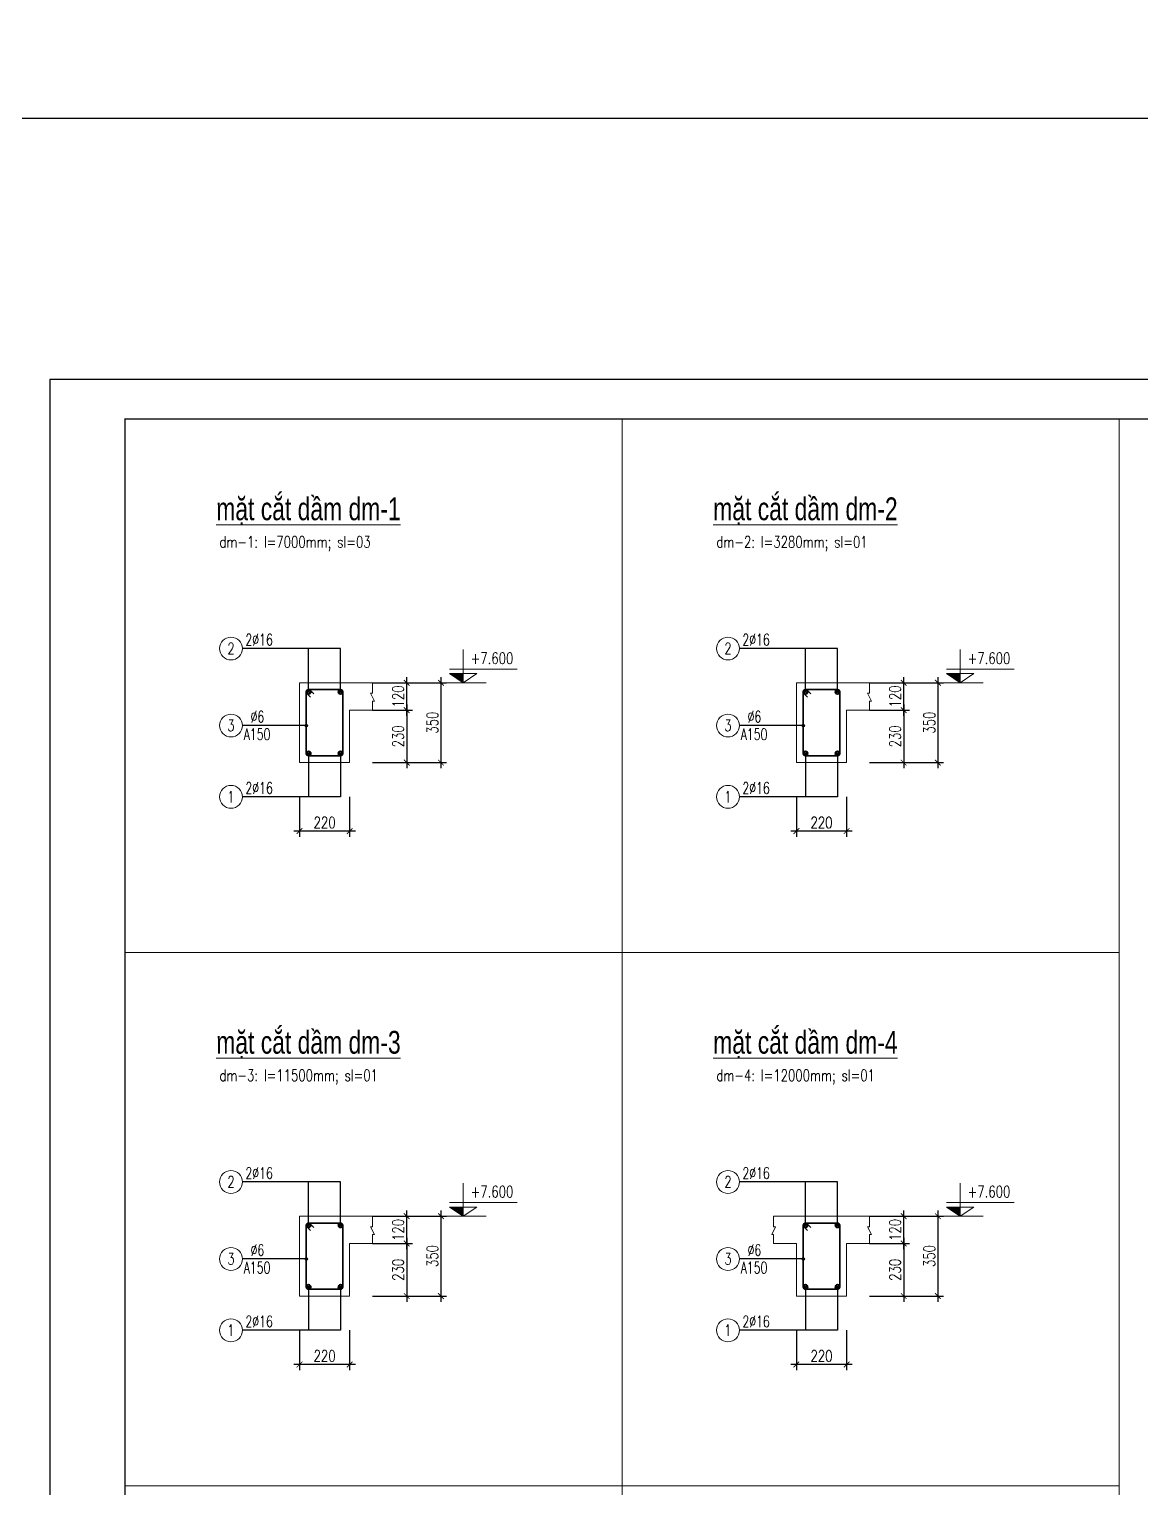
# Model space of a CAD drawing. Extents: x -1855204 to -1466800, y -1308584 to -996495.
# Drawn here: x -1794642 to -1775154, y -1216495 to -1190922 of the extents above; entities that cross this region are included whole.
import ezdxf
from ezdxf.enums import TextEntityAlignment as Align

# ---------------------------------------------------------------- set-up
doc = ezdxf.new("R2010")
doc.units = 0
doc.header["$LTSCALE"] = 150
doc.header["$PDMODE"] = 35
doc.layers.get('Defpoints').update_dxf_attribs({"lineweight": 18})
for name, color, linetype, lineweight in [('05.Text', 253, 'Continuous', 18), ('11.Khung bo', 32, 'Continuous', 50), ('12.Khung', 36, 'Continuous', 25), ('KCVN-THAY', 7, 'Continuous', 25), ('LS-DIM', 251, 'Continuous', 13), ('LS-TEXT', 60, 'Continuous', 20), ('LS-THAY', 7, 'Continuous', 20), ('LS-THEP', 3, 'Continuous', 35)]:
    doc.layers.add(name, color=color, linetype=linetype, lineweight=lineweight)
doc.layers.add('DIM', color=1, linetype='Continuous')
doc.styles.add('LS.TEXT', font='vnromadi.shx', dxfattribs={"width": 0.7, "height": 4})
doc.styles.add('romans.shx', font='romans.shx', dxfattribs={"width": 0.75, "bigfont": 'vns.shx'})
doc.styles.add('vnsimpli', font='vnsimli.shx', dxfattribs={"width": 0.75})
doc.dimstyles.new('D25', dxfattribs={"dimscale": 0, "dimtxt": 200, "dimasz": 100, "dimexe": 100, "dimexo": 0, "dimgap": 50, "dimtad": 1, "dimdec": 0, "dimlfac": 0.25, "dimdsep": 46, "dimtxsty": 'vnsimpli', "dimblk1": 'ARCHTICK', "dimblk2": 'ARCHTICK', "dimsah": 1, "dimcen": 0, "dimdle": 100, "dimclrd": 256, "dimclre": 256, "dimclrt": 60, "dimadec": 0, "dimazin": 0, "dimtfac": 0.004, "dimtdec": 0, "dimtix": 1, "dimtmove": 2, "dimatfit": 3, "dimldrblk": 'ARCHTICK', "dimfxl": 1, "dimtolj": 1, "dimarcsym": 0})
doc.dimstyles.new('LS.GHI CHU', dxfattribs={"dimtxt": 200, "dimasz": 120, "dimexe": 120, "dimexo": 120, "dimgap": 80, "dimtad": 1, "dimdec": 0, "dimzin": 0, "dimdsep": 46, "dimtxsty": 'romans.shx', "dimblk": 'ARCHTICK', "dimcen": 0.09, "dimdle": 120, "dimclrd": 256, "dimclre": 8, "dimclrt": 7, "dimadec": 0, "dimazin": 0, "dimtfac": 1, "dimtdec": 0, "dimtofl": 0, "dimtmove": 0, "dimatfit": 3, "dimldrblk": 'ARCHTICK', "dimfxl": 1, "dimtolj": 1, "dimtzin": 0, "dimarcsym": 0})

# ---------------------------------------------------------------- blocks, each defined once
blk = doc.blocks.new('*U4')
at = {"layer": 'KCVN-THAY', "color": 140}
blk.add_lwpolyline([(214871.76, 86966.68), (215381.8, 86966.68), (215381.8, 86579.68), (214871.76, 86579.68)], close=True, dxfattribs=at)
blk = doc.blocks.new('100')
at = {"layer": '11.Khung bo', "const_width": 26.7}
blk.add_lwpolyline([(1860913, -945240), (1860913, -916940), (1896063, -916940), (1896063, -945240)], close=True, dxfattribs=at)
at = {"layer": '12.Khung', "color": 1}
blk.add_lwpolyline([(1901579, -945940), (1901579, -916240), (1859580, -916240), (1859580, -945940)], close=True, dxfattribs=at)
blk = doc.blocks.new('moc1')
at = {"layer": 'LS-THEP'}
for p, q in [((-25, 0), (-25, -10)), ((10, 25), (0, 25)), ((58, -22), (10, 25)), ((-25, -10), (22, -58))]:
    blk.add_line(p, q, dxfattribs=at)
blk.add_arc((0, 0), 25, 90, 180, dxfattribs=at)
blk = doc.blocks.new('_ArchTick')
at = {"layer": 'DIM', "color": 0, "const_width": 0.15}
blk.add_lwpolyline([(-0.5, -0.5), (0.5, 0.5)], dxfattribs=at)
blk = doc.blocks.new('cotthep')
at = {"layer": 'LS-THAY'}
blk.add_circle((-250, 0), 250, dxfattribs=at)
at = {"layer": 'LS-TEXT', "style": 'vnsimpli', "width": 0.75}
for tag, p in [('10', (-250, -123)), ('24`25', (446, 69)), ('A200', (440, -316))]:
    blk.add_attdef(tag, text='', height=250, dxfattribs=at).set_placement(p, align=Align.CENTER)
blk = doc.blocks.new('*D1925')
at = {"layer": 'Defpoints', "color": 0, "transparency": 16777216}
for p in [(-1788625, -1202861), (-1788625, -1203781), (-1788024, -1203781)]:
    blk.add_point(p, dxfattribs=at)
at = {"layer": 'LS-DIM', "lineweight": -2, "transparency": 16777216}
for p, q in [((-1788625, -1202861), (-1787924, -1202861)), ((-1788024, -1202761), (-1788024, -1203881)), ((-1788625, -1203781), (-1787924, -1203781))]:
    blk.add_line(p, q, dxfattribs=at)
at = {"layer": 'LS-DIM', "lineweight": -2, "transparency": 16777216, "xscale": 100, "yscale": 100, "zscale": 100}
for p, rotation in [((-1788024, -1202861), 90), ((-1788024, -1203781), 270)]:
    blk.add_blockref('_ArchTick', p, dxfattribs=dict(at, rotation=rotation))
at = {"layer": 'LS-DIM', "color": 60, "transparency": 16777216, "insert": (-1788174, -1203321), "char_height": 200, "attachment_point": 5, "rotation": 90, "style": 'vnsimpli'}
blk.add_mtext('\\A1;230', dxfattribs=at)
blk = doc.blocks.new('*D1926')
at = {"layer": 'Defpoints', "color": 0, "transparency": 16777216}
for p in [(-1789904, -1204381), (-1789024, -1204381), (-1789904, -1204981)]:
    blk.add_point(p, dxfattribs=at)
at = {"layer": 'LS-DIM', "lineweight": -2, "transparency": 16777216}
for p, q in [((-1789904, -1204381), (-1789904, -1205081)), ((-1789024, -1204381), (-1789024, -1205081)), ((-1788924, -1204981), (-1790004, -1204981))]:
    blk.add_line(p, q, dxfattribs=at)
at = {"layer": 'LS-DIM', "lineweight": -2, "transparency": 16777216, "xscale": 100, "yscale": 100, "zscale": 100, "rotation": 180}
blk.add_blockref('_ArchTick', (-1789904, -1204981), dxfattribs=at)
at = {"layer": 'LS-DIM', "lineweight": -2, "transparency": 16777216, "xscale": 100, "yscale": 100, "zscale": 100}
blk.add_blockref('_ArchTick', (-1789024, -1204981), dxfattribs=at)
at = {"layer": 'LS-DIM', "color": 60, "transparency": 16777216, "insert": (-1789464, -1204831), "char_height": 200, "attachment_point": 5, "style": 'vnsimpli'}
blk.add_mtext('\\A1;220', dxfattribs=at)
blk = doc.blocks.new('*D1927')
at = {"layer": 'Defpoints', "color": 0, "transparency": 16777216}
for p in [(-1788625, -1202381), (-1788024, -1202381), (-1788625, -1202861)]:
    blk.add_point(p, dxfattribs=at)
at = {"layer": 'LS-DIM', "lineweight": -2, "transparency": 16777216}
for p, q in [((-1788625, -1202381), (-1787924, -1202381)), ((-1788024, -1202961), (-1788024, -1202281)), ((-1788625, -1202861), (-1787924, -1202861))]:
    blk.add_line(p, q, dxfattribs=at)
at = {"layer": 'LS-DIM', "lineweight": -2, "transparency": 16777216, "xscale": 100, "yscale": 100, "zscale": 100}
for p, rotation in [((-1788024, -1202381), 90), ((-1788024, -1202861), 270)]:
    blk.add_blockref('_ArchTick', p, dxfattribs=dict(at, rotation=rotation))
at = {"layer": 'LS-DIM', "color": 60, "transparency": 16777216, "insert": (-1788174, -1202621), "char_height": 200, "attachment_point": 5, "rotation": 90, "style": 'vnsimpli'}
blk.add_mtext('\\A1;120', dxfattribs=at)
blk = doc.blocks.new('*D1928')
at = {"layer": 'Defpoints', "color": 0, "transparency": 16777216}
for p in [(-1788625, -1202381), (-1788625, -1203781), (-1787424, -1203781)]:
    blk.add_point(p, dxfattribs=at)
at = {"layer": 'LS-DIM', "lineweight": -2, "transparency": 16777216}
for p, q in [((-1788625, -1202381), (-1787324, -1202381)), ((-1787424, -1202281), (-1787424, -1203881)), ((-1788625, -1203781), (-1787324, -1203781))]:
    blk.add_line(p, q, dxfattribs=at)
at = {"layer": 'LS-DIM', "lineweight": -2, "transparency": 16777216, "xscale": 100, "yscale": 100, "zscale": 100}
for p, rotation in [((-1787424, -1202381), 90), ((-1787424, -1203781), 270)]:
    blk.add_blockref('_ArchTick', p, dxfattribs=dict(at, rotation=rotation))
at = {"layer": 'LS-DIM', "color": 60, "transparency": 16777216, "insert": (-1787574, -1203081), "char_height": 200, "attachment_point": 5, "rotation": 90, "style": 'vnsimpli'}
blk.add_mtext('\\A1;350', dxfattribs=at)
blk = doc.blocks.new('COSCD')
at = {"layer": 'LS-DIM'}
blk.add_hatch(color=256, dxfattribs=at).paths.add_polyline_path([(3.6, 0), (3.6, 1.44), (1.44, 1.44)])
for p, q in [((3.6, 0), (3.6, 5.23)), ((7.2, 0), (0, 0)), ((1.44, 2.16), (12.12, 2.16)), ((1.44, 1.44), (5.76, 1.44)), ((1.44, 1.44), (3.6, 0)), ((5.76, 1.44), (3.6, 0))]:
    blk.add_line(p, q, dxfattribs=at)
blk = doc.blocks.new('*D1929')
at = {"layer": 'Defpoints', "color": 0, "transparency": 16777216}
for p in [(-1779913, -1202861), (-1779913, -1203781), (-1779312, -1203781)]:
    blk.add_point(p, dxfattribs=at)
at = {"layer": 'LS-DIM', "lineweight": -2, "transparency": 16777216}
for p, q in [((-1779913, -1202861), (-1779212, -1202861)), ((-1779312, -1202761), (-1779312, -1203881)), ((-1779913, -1203781), (-1779212, -1203781))]:
    blk.add_line(p, q, dxfattribs=at)
at = {"layer": 'LS-DIM', "lineweight": -2, "transparency": 16777216, "xscale": 100, "yscale": 100, "zscale": 100}
for p, rotation in [((-1779312, -1202861), 90), ((-1779312, -1203781), 270)]:
    blk.add_blockref('_ArchTick', p, dxfattribs=dict(at, rotation=rotation))
at = {"layer": 'LS-DIM', "color": 60, "transparency": 16777216, "insert": (-1779462, -1203321), "char_height": 200, "attachment_point": 5, "rotation": 90, "style": 'vnsimpli'}
blk.add_mtext('\\A1;230', dxfattribs=at)
blk = doc.blocks.new('*D1930')
at = {"layer": 'Defpoints', "color": 0, "transparency": 16777216}
for p in [(-1781192, -1204381), (-1780312, -1204381), (-1781192, -1204981)]:
    blk.add_point(p, dxfattribs=at)
at = {"layer": 'LS-DIM', "lineweight": -2, "transparency": 16777216}
for p, q in [((-1781192, -1204381), (-1781192, -1205081)), ((-1780312, -1204381), (-1780312, -1205081)), ((-1780212, -1204981), (-1781292, -1204981))]:
    blk.add_line(p, q, dxfattribs=at)
at = {"layer": 'LS-DIM', "lineweight": -2, "transparency": 16777216, "xscale": 100, "yscale": 100, "zscale": 100, "rotation": 180}
blk.add_blockref('_ArchTick', (-1781192, -1204981), dxfattribs=at)
at = {"layer": 'LS-DIM', "lineweight": -2, "transparency": 16777216, "xscale": 100, "yscale": 100, "zscale": 100}
blk.add_blockref('_ArchTick', (-1780312, -1204981), dxfattribs=at)
at = {"layer": 'LS-DIM', "color": 60, "transparency": 16777216, "insert": (-1780752, -1204831), "char_height": 200, "attachment_point": 5, "style": 'vnsimpli'}
blk.add_mtext('\\A1;220', dxfattribs=at)
blk = doc.blocks.new('*D1931')
at = {"layer": 'Defpoints', "color": 0, "transparency": 16777216}
for p in [(-1779913, -1202381), (-1779312, -1202381), (-1779913, -1202861)]:
    blk.add_point(p, dxfattribs=at)
at = {"layer": 'LS-DIM', "lineweight": -2, "transparency": 16777216}
for p, q in [((-1779913, -1202381), (-1779212, -1202381)), ((-1779312, -1202961), (-1779312, -1202281)), ((-1779913, -1202861), (-1779212, -1202861))]:
    blk.add_line(p, q, dxfattribs=at)
at = {"layer": 'LS-DIM', "lineweight": -2, "transparency": 16777216, "xscale": 100, "yscale": 100, "zscale": 100}
for p, rotation in [((-1779312, -1202381), 90), ((-1779312, -1202861), 270)]:
    blk.add_blockref('_ArchTick', p, dxfattribs=dict(at, rotation=rotation))
at = {"layer": 'LS-DIM', "color": 60, "transparency": 16777216, "insert": (-1779462, -1202621), "char_height": 200, "attachment_point": 5, "rotation": 90, "style": 'vnsimpli'}
blk.add_mtext('\\A1;120', dxfattribs=at)
blk = doc.blocks.new('*D1932')
at = {"layer": 'Defpoints', "color": 0, "transparency": 16777216}
for p in [(-1779913, -1202381), (-1779913, -1203781), (-1778712, -1203781)]:
    blk.add_point(p, dxfattribs=at)
at = {"layer": 'LS-DIM', "lineweight": -2, "transparency": 16777216}
for p, q in [((-1779913, -1202381), (-1778612, -1202381)), ((-1778712, -1202281), (-1778712, -1203881)), ((-1779913, -1203781), (-1778612, -1203781))]:
    blk.add_line(p, q, dxfattribs=at)
at = {"layer": 'LS-DIM', "lineweight": -2, "transparency": 16777216, "xscale": 100, "yscale": 100, "zscale": 100}
for p, rotation in [((-1778712, -1202381), 90), ((-1778712, -1203781), 270)]:
    blk.add_blockref('_ArchTick', p, dxfattribs=dict(at, rotation=rotation))
at = {"layer": 'LS-DIM', "color": 60, "transparency": 16777216, "insert": (-1778862, -1203081), "char_height": 200, "attachment_point": 5, "rotation": 90, "style": 'vnsimpli'}
blk.add_mtext('\\A1;350', dxfattribs=at)
blk = doc.blocks.new('*D1933')
at = {"layer": 'Defpoints', "color": 0, "transparency": 16777216}
for p in [(-1788625, -1212213), (-1788625, -1213133), (-1788024, -1213133)]:
    blk.add_point(p, dxfattribs=at)
at = {"layer": 'LS-DIM', "lineweight": -2, "transparency": 16777216}
for p, q in [((-1788024, -1212113), (-1788024, -1213233)), ((-1788625, -1212213), (-1787924, -1212213)), ((-1788625, -1213133), (-1787924, -1213133))]:
    blk.add_line(p, q, dxfattribs=at)
at = {"layer": 'LS-DIM', "lineweight": -2, "transparency": 16777216, "xscale": 100, "yscale": 100, "zscale": 100}
for p, rotation in [((-1788024, -1212213), 90), ((-1788024, -1213133), 270)]:
    blk.add_blockref('_ArchTick', p, dxfattribs=dict(at, rotation=rotation))
at = {"layer": 'LS-DIM', "color": 60, "transparency": 16777216, "insert": (-1788174, -1212673), "char_height": 200, "attachment_point": 5, "rotation": 90, "style": 'vnsimpli'}
blk.add_mtext('\\A1;230', dxfattribs=at)
blk = doc.blocks.new('*D1934')
at = {"layer": 'Defpoints', "color": 0, "transparency": 16777216}
for p in [(-1789904, -1213733), (-1789024, -1213733), (-1789904, -1214333)]:
    blk.add_point(p, dxfattribs=at)
at = {"layer": 'LS-DIM', "lineweight": -2, "transparency": 16777216}
for p, q in [((-1789904, -1213733), (-1789904, -1214433)), ((-1789024, -1213733), (-1789024, -1214433)), ((-1788924, -1214333), (-1790004, -1214333))]:
    blk.add_line(p, q, dxfattribs=at)
at = {"layer": 'LS-DIM', "lineweight": -2, "transparency": 16777216, "xscale": 100, "yscale": 100, "zscale": 100, "rotation": 180}
blk.add_blockref('_ArchTick', (-1789904, -1214333), dxfattribs=at)
at = {"layer": 'LS-DIM', "lineweight": -2, "transparency": 16777216, "xscale": 100, "yscale": 100, "zscale": 100}
blk.add_blockref('_ArchTick', (-1789024, -1214333), dxfattribs=at)
at = {"layer": 'LS-DIM', "color": 60, "transparency": 16777216, "insert": (-1789464, -1214183), "char_height": 200, "attachment_point": 5, "style": 'vnsimpli'}
blk.add_mtext('\\A1;220', dxfattribs=at)
blk = doc.blocks.new('*D1935')
at = {"layer": 'Defpoints', "color": 0, "transparency": 16777216}
for p in [(-1788625, -1211733), (-1788024, -1211733), (-1788625, -1212213)]:
    blk.add_point(p, dxfattribs=at)
at = {"layer": 'LS-DIM', "lineweight": -2, "transparency": 16777216}
for p, q in [((-1788024, -1212313), (-1788024, -1211633)), ((-1788625, -1211733), (-1787924, -1211733)), ((-1788625, -1212213), (-1787924, -1212213))]:
    blk.add_line(p, q, dxfattribs=at)
at = {"layer": 'LS-DIM', "lineweight": -2, "transparency": 16777216, "xscale": 100, "yscale": 100, "zscale": 100}
for p, rotation in [((-1788024, -1211733), 90), ((-1788024, -1212213), 270)]:
    blk.add_blockref('_ArchTick', p, dxfattribs=dict(at, rotation=rotation))
at = {"layer": 'LS-DIM', "color": 60, "transparency": 16777216, "insert": (-1788174, -1211973), "char_height": 200, "attachment_point": 5, "rotation": 90, "style": 'vnsimpli'}
blk.add_mtext('\\A1;120', dxfattribs=at)
blk = doc.blocks.new('*D1936')
at = {"layer": 'Defpoints', "color": 0, "transparency": 16777216}
for p in [(-1788625, -1211733), (-1788625, -1213133), (-1787424, -1213133)]:
    blk.add_point(p, dxfattribs=at)
at = {"layer": 'LS-DIM', "lineweight": -2, "transparency": 16777216}
for p, q in [((-1787424, -1211633), (-1787424, -1213233)), ((-1788625, -1211733), (-1787324, -1211733)), ((-1788625, -1213133), (-1787324, -1213133))]:
    blk.add_line(p, q, dxfattribs=at)
at = {"layer": 'LS-DIM', "lineweight": -2, "transparency": 16777216, "xscale": 100, "yscale": 100, "zscale": 100}
for p, rotation in [((-1787424, -1211733), 90), ((-1787424, -1213133), 270)]:
    blk.add_blockref('_ArchTick', p, dxfattribs=dict(at, rotation=rotation))
at = {"layer": 'LS-DIM', "color": 60, "transparency": 16777216, "insert": (-1787574, -1212433), "char_height": 200, "attachment_point": 5, "rotation": 90, "style": 'vnsimpli'}
blk.add_mtext('\\A1;350', dxfattribs=at)
blk = doc.blocks.new('*D1937')
at = {"layer": 'Defpoints', "color": 0, "transparency": 16777216}
for p in [(-1779913, -1212213), (-1779913, -1213133), (-1779312, -1213133)]:
    blk.add_point(p, dxfattribs=at)
at = {"layer": 'LS-DIM', "lineweight": -2, "transparency": 16777216}
for p, q in [((-1779312, -1212113), (-1779312, -1213233)), ((-1779913, -1212213), (-1779212, -1212213)), ((-1779913, -1213133), (-1779212, -1213133))]:
    blk.add_line(p, q, dxfattribs=at)
at = {"layer": 'LS-DIM', "lineweight": -2, "transparency": 16777216, "xscale": 100, "yscale": 100, "zscale": 100}
for p, rotation in [((-1779312, -1212213), 90), ((-1779312, -1213133), 270)]:
    blk.add_blockref('_ArchTick', p, dxfattribs=dict(at, rotation=rotation))
at = {"layer": 'LS-DIM', "color": 60, "transparency": 16777216, "insert": (-1779462, -1212673), "char_height": 200, "attachment_point": 5, "rotation": 90, "style": 'vnsimpli'}
blk.add_mtext('\\A1;230', dxfattribs=at)
blk = doc.blocks.new('*D1938')
at = {"layer": 'Defpoints', "color": 0, "transparency": 16777216}
for p in [(-1781192, -1213733), (-1780312, -1213733), (-1781192, -1214333)]:
    blk.add_point(p, dxfattribs=at)
at = {"layer": 'LS-DIM', "lineweight": -2, "transparency": 16777216}
for p, q in [((-1781192, -1213733), (-1781192, -1214433)), ((-1780312, -1213733), (-1780312, -1214433)), ((-1780212, -1214333), (-1781292, -1214333))]:
    blk.add_line(p, q, dxfattribs=at)
at = {"layer": 'LS-DIM', "lineweight": -2, "transparency": 16777216, "xscale": 100, "yscale": 100, "zscale": 100, "rotation": 180}
blk.add_blockref('_ArchTick', (-1781192, -1214333), dxfattribs=at)
at = {"layer": 'LS-DIM', "lineweight": -2, "transparency": 16777216, "xscale": 100, "yscale": 100, "zscale": 100}
blk.add_blockref('_ArchTick', (-1780312, -1214333), dxfattribs=at)
at = {"layer": 'LS-DIM', "color": 60, "transparency": 16777216, "insert": (-1780752, -1214183), "char_height": 200, "attachment_point": 5, "style": 'vnsimpli'}
blk.add_mtext('\\A1;220', dxfattribs=at)
blk = doc.blocks.new('*D1939')
at = {"layer": 'Defpoints', "color": 0, "transparency": 16777216}
for p in [(-1779913, -1211733), (-1779312, -1211733), (-1779913, -1212213)]:
    blk.add_point(p, dxfattribs=at)
at = {"layer": 'LS-DIM', "lineweight": -2, "transparency": 16777216}
for p, q in [((-1779312, -1212313), (-1779312, -1211633)), ((-1779913, -1211733), (-1779212, -1211733)), ((-1779913, -1212213), (-1779212, -1212213))]:
    blk.add_line(p, q, dxfattribs=at)
at = {"layer": 'LS-DIM', "lineweight": -2, "transparency": 16777216, "xscale": 100, "yscale": 100, "zscale": 100}
for p, rotation in [((-1779312, -1211733), 90), ((-1779312, -1212213), 270)]:
    blk.add_blockref('_ArchTick', p, dxfattribs=dict(at, rotation=rotation))
at = {"layer": 'LS-DIM', "color": 60, "transparency": 16777216, "insert": (-1779462, -1211973), "char_height": 200, "attachment_point": 5, "rotation": 90, "style": 'vnsimpli'}
blk.add_mtext('\\A1;120', dxfattribs=at)
blk = doc.blocks.new('*D1940')
at = {"layer": 'Defpoints', "color": 0, "transparency": 16777216}
for p in [(-1779913, -1211733), (-1779913, -1213133), (-1778712, -1213133)]:
    blk.add_point(p, dxfattribs=at)
at = {"layer": 'LS-DIM', "lineweight": -2, "transparency": 16777216}
for p, q in [((-1778712, -1211633), (-1778712, -1213233)), ((-1779913, -1211733), (-1778612, -1211733)), ((-1779913, -1213133), (-1778612, -1213133))]:
    blk.add_line(p, q, dxfattribs=at)
at = {"layer": 'LS-DIM', "lineweight": -2, "transparency": 16777216, "xscale": 100, "yscale": 100, "zscale": 100}
for p, rotation in [((-1778712, -1211733), 90), ((-1778712, -1213133), 270)]:
    blk.add_blockref('_ArchTick', p, dxfattribs=dict(at, rotation=rotation))
at = {"layer": 'LS-DIM', "color": 60, "transparency": 16777216, "insert": (-1778862, -1212433), "char_height": 200, "attachment_point": 5, "rotation": 90, "style": 'vnsimpli'}
blk.add_mtext('\\A1;350', dxfattribs=at)

msp = doc.modelspace()

# ---------------------------------------------------------------- linework, layer by layer
at = {"layer": 'LS-DIM', "ltscale": 120}
for points in [[(-1788625.5, -1202380.8), (-1788625.5, -1202564.1), (-1788656.9, -1202564.1), (-1788590.9, -1202703.6), (-1788625.5, -1202703.6), (-1788625.5, -1202860.8)], [(-1779913.1, -1202380.8), (-1779913.1, -1202564.1), (-1779944.6, -1202564.1), (-1779878.5, -1202703.6), (-1779913.1, -1202703.6), (-1779913.1, -1202860.8)], [(-1788625.5, -1211733.4), (-1788625.5, -1211916.8), (-1788656.9, -1211916.8), (-1788590.9, -1212056.3), (-1788625.5, -1212056.3), (-1788625.5, -1212213.4)], [(-1781591.1, -1211733.4), (-1781591.1, -1211916.8), (-1781559.7, -1211916.8), (-1781625.7, -1212056.3), (-1781591.1, -1212056.3), (-1781591.1, -1212213.4)], [(-1779913.1, -1211733.4), (-1779913.1, -1211916.8), (-1779944.6, -1211916.8), (-1779878.5, -1212056.3), (-1779913.1, -1212056.3), (-1779913.1, -1212213.4)]]:
    msp.add_lwpolyline(points, dxfattribs=at)
at = {"layer": 'LS-THAY'}
for p, q in [((-1784249.2, -1197757.3), (-1784249.2, -1225815.2)), ((-1775536.8, -1197757.3), (-1775536.8, -1225815.2)), ((-1789024.5, -1202380.8), (-1789904.5, -1202380.8)), ((-1789904.5, -1202380.8), (-1789904.5, -1203780.8)), ((-1789024.5, -1202380.8), (-1788625.5, -1202380.8)), ((-1780312.1, -1202380.8), (-1781192.1, -1202380.8)), ((-1781192.1, -1202380.8), (-1781192.1, -1203780.8)), ((-1780312.1, -1202380.8), (-1779913.1, -1202380.8)), ((-1789024.5, -1203780.8), (-1789024.5, -1202860.8)), ((-1789024.5, -1202860.8), (-1788625.5, -1202860.8)), ((-1780312.1, -1203780.8), (-1780312.1, -1202860.8)), ((-1780312.1, -1202860.8), (-1779913.1, -1202860.8)), ((-1789904.5, -1203780.8), (-1789024.5, -1203780.8)), ((-1781192.1, -1203780.8), (-1780312.1, -1203780.8)), ((-1775536.8, -1207109.9), (-1792961.5, -1207109.9)), ((-1789024.5, -1211733.4), (-1789904.5, -1211733.4)), ((-1789904.5, -1211733.4), (-1789904.5, -1213133.4)), ((-1789024.5, -1211733.4), (-1788625.5, -1211733.4)), ((-1781192.1, -1211733.4), (-1781591.1, -1211733.4)), ((-1780312.1, -1211733.4), (-1781192.1, -1211733.4)), ((-1780312.1, -1211733.4), (-1779913.1, -1211733.4)), ((-1789024.5, -1213133.4), (-1789024.5, -1212213.4)), ((-1789024.5, -1212213.4), (-1788625.5, -1212213.4)), ((-1781192.1, -1212213.4), (-1781591.1, -1212213.4)), ((-1781192.1, -1212213.4), (-1781192.1, -1213133.4)), ((-1780312.1, -1213133.4), (-1780312.1, -1212213.4)), ((-1780312.1, -1212213.4), (-1779913.1, -1212213.4)), ((-1789904.5, -1213133.4), (-1789024.5, -1213133.4)), ((-1781192.1, -1213133.4), (-1780312.1, -1213133.4)), ((-1775536.8, -1216462.5), (-1792961.5, -1216462.5))]:
    msp.add_line(p, q, dxfattribs=at)
at = {"layer": 'LS-THAY', "color": 140}
for points in [[(-1855203.4, -1153782.6), (-1466800.3, -1153782.1), (-1466800.3, -1192482.8), (-1855203.4, -1192482.8)], [(-1855203.4, -1192482.8), (-1466800.4, -1192482.3), (-1466800.4, -1231183.1), (-1855203.4, -1231183.1)]]:
    msp.add_lwpolyline(points, close=True, dxfattribs=at)
at = {"layer": 'LS-THEP'}
for points in [[(-1789744.5, -1202500.8), (-1789184.5, -1202500.8, -0.4142136), (-1789144.5, -1202540.8), (-1789144.5, -1203620.8, -0.4142136), (-1789184.5, -1203660.8), (-1789744.5, -1203660.8, -0.4142136), (-1789784.5, -1203620.8), (-1789784.5, -1202540.8, -0.4142136)], [(-1781032.1, -1202500.8), (-1780472.1, -1202500.8, -0.4142136), (-1780432.1, -1202540.8), (-1780432.1, -1203620.8, -0.4142136), (-1780472.1, -1203660.8), (-1781032.1, -1203660.8, -0.4142136), (-1781072.1, -1203620.8), (-1781072.1, -1202540.8, -0.4142136)], [(-1789744.5, -1211853.4), (-1789184.5, -1211853.4, -0.4142136), (-1789144.5, -1211893.4), (-1789144.5, -1212973.4, -0.4142136), (-1789184.5, -1213013.4), (-1789744.5, -1213013.4, -0.4142136), (-1789784.5, -1212973.4), (-1789784.5, -1211893.4, -0.4142136)], [(-1781032.1, -1211853.4), (-1780472.1, -1211853.4, -0.4142136), (-1780432.1, -1211893.4), (-1780432.1, -1212973.4, -0.4142136), (-1780472.1, -1213013.4), (-1781032.1, -1213013.4, -0.4142136), (-1781072.1, -1212973.4), (-1781072.1, -1211893.4, -0.4142136)]]:
    msp.add_lwpolyline(points, format="xyb", close=True, dxfattribs=at)
for centre in [(-1789744.5, -1202540.8), (-1789184.5, -1202540.8), (-1781032.1, -1202540.8), (-1780472.1, -1202540.8), (-1789744.5, -1203620.8), (-1789184.5, -1203620.8), (-1781032.1, -1203620.8), (-1780472.1, -1203620.8), (-1789744.5, -1211893.4), (-1789184.5, -1211893.4), (-1781032.1, -1211893.4), (-1780472.1, -1211893.4), (-1789744.5, -1212973.4), (-1789184.5, -1212973.4), (-1781032.1, -1212973.4), (-1780472.1, -1212973.4)]:
    msp.add_circle(centre, 40, dxfattribs=at)

# ---------------------------------------------------------------- block references
at = {"layer": '05.Text', "xscale": 0.991454545641318, "yscale": 0.991454545641318, "zscale": 0.9914545456793755}
msp.add_blockref('100', (-3637972.1, -288652.9), dxfattribs=at)
at = {"layer": 'Defpoints', "xscale": 100, "yscale": 100, "zscale": 100}
msp.add_blockref('*U4', (-23285750.8, -9889150.6), dxfattribs=at)
at = {"layer": 'LS-DIM'}
ref = msp.add_blockref('cotthep', (-1790904.5, -1201780.8), dxfattribs=dict(at, xscale=0.8000000000465661, yscale=0.7999999998137355, zscale=0.8))
ref.add_attrib('10', '2', dxfattribs={"layer": 'LS-TEXT', "height": 200, "style": 'vnsimpli', "width": 0.7}).set_placement((-1791104.5, -1201879.4), align=Align.CENTER)
ref.add_attrib('24`25', '2`16', dxfattribs={"layer": 'LS-TEXT', "height": 200, "style": 'vnsimpli', "width": 0.7}).set_placement((-1790611.4, -1201725.4), align=Align.CENTER)
ref = msp.add_blockref('cotthep', (-1782192.1, -1201780.8), dxfattribs=dict(at, xscale=0.8000000000465661, yscale=0.7999999998137355, zscale=0.8))
ref.add_attrib('10', '2', dxfattribs={"layer": 'LS-TEXT', "height": 200, "style": 'vnsimpli', "width": 0.7}).set_placement((-1782392.1, -1201879.4), align=Align.CENTER)
ref.add_attrib('24`25', '2`16', dxfattribs={"layer": 'LS-TEXT', "height": 200, "style": 'vnsimpli', "width": 0.7}).set_placement((-1781899.1, -1201725.4), align=Align.CENTER)
for name, p, xscale, yscale, zscale in [('COSCD', (-1787431.9, -1202380.8), 111.1111111112405, 111.1111111110076, 111.1111111111125), ('COSCD', (-1778719.5, -1202380.8), 111.1111111112405, 111.1111111110076, 111.1111111111125), ('moc1', (-1789744.5, -1202540.8), 1.599999999860302, 1.599999999627471, 1.6), ('moc1', (-1781032.1, -1202540.8), 1.599999999860302, 1.599999999627471, 1.6), ('COSCD', (-1787431.9, -1211733.4), 111.1111111112405, 111.1111111110076, 111.1111111111125), ('COSCD', (-1778719.5, -1211733.4), 111.1111111112405, 111.1111111110076, 111.1111111111125), ('moc1', (-1789744.5, -1211893.4), 1.599999999860302, 1.599999999627471, 1.6), ('moc1', (-1781032.1, -1211893.4), 1.599999999860302, 1.599999999627471, 1.6)]:
    msp.add_blockref(name, p, dxfattribs=dict(at, xscale=xscale, yscale=yscale, zscale=zscale))
ref = msp.add_blockref('cotthep', (-1790904.5, -1203130.8), dxfattribs=dict(at, xscale=0.8000000000465661, yscale=0.7999999998137355, zscale=0.8))
ref.add_attrib('10', '3', dxfattribs={"layer": 'LS-TEXT', "height": 200, "style": 'vnsimpli', "width": 0.7}).set_placement((-1791104.5, -1203229.4), align=Align.CENTER)
ref.add_attrib('24`25', '%%c6', dxfattribs={"layer": 'LS-TEXT', "height": 200, "style": 'vnsimpli', "width": 0.7}).set_placement((-1790641, -1203075.3), align=Align.CENTER)
ref.add_attrib('A200', 'A150', dxfattribs={"layer": 'LS-TEXT', "height": 200, "style": 'vnsimpli', "width": 0.7}).set_placement((-1790647.1, -1203383.3), align=Align.CENTER)
ref = msp.add_blockref('cotthep', (-1782192.1, -1203130.8), dxfattribs=dict(at, xscale=0.8000000000465661, yscale=0.7999999998137355, zscale=0.8))
ref.add_attrib('10', '3', dxfattribs={"layer": 'LS-TEXT', "height": 200, "style": 'vnsimpli', "width": 0.7}).set_placement((-1782392.1, -1203229.4), align=Align.CENTER)
ref.add_attrib('24`25', '%%c6', dxfattribs={"layer": 'LS-TEXT', "height": 200, "style": 'vnsimpli', "width": 0.7}).set_placement((-1781928.7, -1203075.3), align=Align.CENTER)
ref.add_attrib('A200', 'A150', dxfattribs={"layer": 'LS-TEXT', "height": 200, "style": 'vnsimpli', "width": 0.7}).set_placement((-1781934.8, -1203383.3), align=Align.CENTER)
ref = msp.add_blockref('cotthep', (-1790904.5, -1204380.8), dxfattribs=dict(at, xscale=0.8000000000465661, yscale=0.7999999998137355, zscale=0.8))
ref.add_attrib('10', '1', dxfattribs={"layer": 'LS-TEXT', "height": 200, "style": 'vnsimpli', "width": 0.7}).set_placement((-1791104.5, -1204479.4), align=Align.CENTER)
ref.add_attrib('24`25', '2`16', dxfattribs={"layer": 'LS-TEXT', "height": 200, "style": 'vnsimpli', "width": 0.7}).set_placement((-1790611.4, -1204325.4), align=Align.CENTER)
ref = msp.add_blockref('cotthep', (-1782192.1, -1204380.8), dxfattribs=dict(at, xscale=0.8000000000465661, yscale=0.7999999998137355, zscale=0.8))
ref.add_attrib('10', '1', dxfattribs={"layer": 'LS-TEXT', "height": 200, "style": 'vnsimpli', "width": 0.7}).set_placement((-1782392.1, -1204479.4), align=Align.CENTER)
ref.add_attrib('24`25', '2`16', dxfattribs={"layer": 'LS-TEXT', "height": 200, "style": 'vnsimpli', "width": 0.7}).set_placement((-1781899.1, -1204325.4), align=Align.CENTER)
ref = msp.add_blockref('cotthep', (-1790904.5, -1211133.4), dxfattribs=dict(at, xscale=0.8000000000465661, yscale=0.7999999998137355, zscale=0.8))
ref.add_attrib('10', '2', dxfattribs={"layer": 'LS-TEXT', "height": 200, "style": 'vnsimpli', "width": 0.7}).set_placement((-1791104.5, -1211232), align=Align.CENTER)
ref.add_attrib('24`25', '2`16', dxfattribs={"layer": 'LS-TEXT', "height": 200, "style": 'vnsimpli', "width": 0.7}).set_placement((-1790611.4, -1211078), align=Align.CENTER)
ref = msp.add_blockref('cotthep', (-1782192.1, -1211133.4), dxfattribs=dict(at, xscale=0.8000000000465661, yscale=0.7999999998137355, zscale=0.8))
ref.add_attrib('10', '2', dxfattribs={"layer": 'LS-TEXT', "height": 200, "style": 'vnsimpli', "width": 0.7}).set_placement((-1782392.1, -1211232), align=Align.CENTER)
ref.add_attrib('24`25', '2`16', dxfattribs={"layer": 'LS-TEXT', "height": 200, "style": 'vnsimpli', "width": 0.7}).set_placement((-1781899.1, -1211078), align=Align.CENTER)
ref = msp.add_blockref('cotthep', (-1790904.5, -1212483.4), dxfattribs=dict(at, xscale=0.8000000000465661, yscale=0.7999999998137355, zscale=0.8))
ref.add_attrib('10', '3', dxfattribs={"layer": 'LS-TEXT', "height": 200, "style": 'vnsimpli', "width": 0.7}).set_placement((-1791104.5, -1212582), align=Align.CENTER)
ref.add_attrib('24`25', '%%c6', dxfattribs={"layer": 'LS-TEXT', "height": 200, "style": 'vnsimpli', "width": 0.7}).set_placement((-1790641, -1212428), align=Align.CENTER)
ref.add_attrib('A200', 'A150', dxfattribs={"layer": 'LS-TEXT', "height": 200, "style": 'vnsimpli', "width": 0.7}).set_placement((-1790647.1, -1212735.9), align=Align.CENTER)
ref = msp.add_blockref('cotthep', (-1782192.1, -1212483.4), dxfattribs=dict(at, xscale=0.8000000000465661, yscale=0.7999999998137355, zscale=0.8))
ref.add_attrib('10', '3', dxfattribs={"layer": 'LS-TEXT', "height": 200, "style": 'vnsimpli', "width": 0.7}).set_placement((-1782392.1, -1212582), align=Align.CENTER)
ref.add_attrib('24`25', '%%c6', dxfattribs={"layer": 'LS-TEXT', "height": 200, "style": 'vnsimpli', "width": 0.7}).set_placement((-1781928.7, -1212428), align=Align.CENTER)
ref.add_attrib('A200', 'A150', dxfattribs={"layer": 'LS-TEXT', "height": 200, "style": 'vnsimpli', "width": 0.7}).set_placement((-1781934.8, -1212735.9), align=Align.CENTER)
ref = msp.add_blockref('cotthep', (-1790904.5, -1213733.4), dxfattribs=dict(at, xscale=0.8000000000465661, yscale=0.7999999998137355, zscale=0.8))
ref.add_attrib('10', '1', dxfattribs={"layer": 'LS-TEXT', "height": 200, "style": 'vnsimpli', "width": 0.7}).set_placement((-1791104.5, -1213832.1), align=Align.CENTER)
ref.add_attrib('24`25', '2`16', dxfattribs={"layer": 'LS-TEXT', "height": 200, "style": 'vnsimpli', "width": 0.7}).set_placement((-1790611.4, -1213678), align=Align.CENTER)
ref = msp.add_blockref('cotthep', (-1782192.1, -1213733.4), dxfattribs=dict(at, xscale=0.8000000000465661, yscale=0.7999999998137355, zscale=0.8))
ref.add_attrib('10', '1', dxfattribs={"layer": 'LS-TEXT', "height": 200, "style": 'vnsimpli', "width": 0.7}).set_placement((-1782392.1, -1213832.1), align=Align.CENTER)
ref.add_attrib('24`25', '2`16', dxfattribs={"layer": 'LS-TEXT', "height": 200, "style": 'vnsimpli', "width": 0.7}).set_placement((-1781899.1, -1213678), align=Align.CENTER)

# ---------------------------------------------------------------- texts
at = {"layer": 'LS-TEXT', "color": 60, "style": 'LS.TEXT', "width": 0.75}
for s, p in [('%%UmÆt c¾t dÇm dm-1', (-1791362.8, -1199531.1)), ('%%UmÆt c¾t dÇm dm-2', (-1782650.4, -1199531.1)), ('%%UmÆt c¾t dÇm dm-3', (-1791362.8, -1208883.7)), ('%%UmÆt c¾t dÇm dm-4', (-1782650.4, -1208883.7))]:
    msp.add_text(s, height=400, dxfattribs=at).set_placement(p)
at = {"layer": 'LS-TEXT', "style": 'vnsimpli', "width": 0.75}
for s, p in [('dm-1: l=7000mm; sl=03', (-1791305.6, -1200011.4)), ('dm-2: l=3280mm; sl=01', (-1782593.3, -1200011.4)), ('dm-3: l=11500mm; sl=01', (-1791305.6, -1209364)), ('dm-4: l=12000mm; sl=01', (-1782593.3, -1209364))]:
    msp.add_text(s, height=200, dxfattribs=at).set_placement(p)
for p in [(-1786153.7, -1202050.8), (-1777441.3, -1202050.8), (-1786153.7, -1211403.4), (-1777441.3, -1211403.4)]:
    msp.add_text('+7.600', height=200, dxfattribs=at).set_placement(p, align=Align.RIGHT)

# ---------------------------------------------------------------- dimensions: what is measured, and where the dimension line sits
at = {"layer": 'LS-DIM'}
for base, p1, p2, override, picture, middle in [((-1788024.5, -1202380.8), (-1788625.5, -1202860.8), (-1788625.5, -1202380.8), {"dimscale": 1}, '*D1927', (-1788174.5, -1202620.8)), ((-1787424.5, -1203780.8), (-1788625.5, -1202380.8), (-1788625.5, -1203780.8), {"dimscale": 1}, '*D1928', (-1787574.5, -1203080.8)), ((-1779312.1, -1202380.8), (-1779913.1, -1202860.8), (-1779913.1, -1202380.8), {"dimscale": 1}, '*D1931', (-1779462.1, -1202620.8)), ((-1778712.1, -1203780.8), (-1779913.1, -1202380.8), (-1779913.1, -1203780.8), {"dimscale": 1}, '*D1932', (-1778862.1, -1203080.8)), ((-1788024.5, -1203780.8), (-1788625.5, -1202860.8), (-1788625.5, -1203780.8), {"dimscale": 1, "dimtxsty": 'vnsimpli', "dimtmove": 1}, '*D1925', (-1788174.5, -1203320.8)), ((-1779312.1, -1203780.8), (-1779913.1, -1202860.8), (-1779913.1, -1203780.8), {"dimscale": 1, "dimtxsty": 'vnsimpli', "dimtmove": 1}, '*D1929', (-1779462.1, -1203320.8)), ((-1788024.5, -1211733.4), (-1788625.5, -1212213.4), (-1788625.5, -1211733.4), {"dimscale": 1}, '*D1935', (-1788174.5, -1211973.4)), ((-1787424.5, -1213133.4), (-1788625.5, -1211733.4), (-1788625.5, -1213133.4), {"dimscale": 1}, '*D1936', (-1787574.5, -1212433.4)), ((-1779312.1, -1211733.4), (-1779913.1, -1212213.4), (-1779913.1, -1211733.4), {"dimscale": 1}, '*D1939', (-1779462.1, -1211973.4)), ((-1778712.1, -1213133.4), (-1779913.1, -1211733.4), (-1779913.1, -1213133.4), {"dimscale": 1}, '*D1940', (-1778862.1, -1212433.4)), ((-1788024.5, -1213133.4), (-1788625.5, -1212213.4), (-1788625.5, -1213133.4), {"dimscale": 1, "dimtxsty": 'vnsimpli', "dimtmove": 1}, '*D1933', (-1788174.5, -1212673.4)), ((-1779312.1, -1213133.4), (-1779913.1, -1212213.4), (-1779913.1, -1213133.4), {"dimscale": 1, "dimtxsty": 'vnsimpli', "dimtmove": 1}, '*D1937', (-1779462.1, -1212673.4))]:
    dim = msp.add_linear_dim(base=base, p1=p1, p2=p2, angle=90, dimstyle='D25', override=override, dxfattribs=at)
    dim.commit()
    dim.dimension.update_dxf_attribs({"geometry": picture, "text_midpoint": middle})
for base, p1, p2, picture, middle in [((-1789904.5, -1204980.8), (-1789024.5, -1204380.8), (-1789904.5, -1204380.8), '*D1926', (-1789464.5, -1204830.8)), ((-1781192.1, -1204980.8), (-1780312.1, -1204380.8), (-1781192.1, -1204380.8), '*D1930', (-1780752.1, -1204830.8)), ((-1789904.5, -1214333.4), (-1789024.5, -1213733.4), (-1789904.5, -1213733.4), '*D1934', (-1789464.5, -1214183.4)), ((-1781192.1, -1214333.4), (-1780312.1, -1213733.4), (-1781192.1, -1213733.4), '*D1938', (-1780752.1, -1214183.4))]:
    dim = msp.add_linear_dim(base=base, p1=p1, p2=p2, dimstyle='D25', override={"dimscale": 1, "dimtxsty": 'vnsimpli', "dimtmove": 1}, dxfattribs=at)
    dim.commit()
    dim.dimension.update_dxf_attribs({"geometry": picture, "text_midpoint": middle})

# ---------------------------------------------------------------- leaders
for points in [[(-1789744.5, -1202540.8), (-1789744.5, -1201780.8), (-1790904.5, -1201780.8)], [(-1789184.5, -1202540.8), (-1789184.5, -1201780.8), (-1790360.5, -1201780.8)], [(-1781032.1, -1202540.8), (-1781032.1, -1201780.8), (-1782192.1, -1201780.8)], [(-1780472.1, -1202540.8), (-1780472.1, -1201780.8), (-1781648.1, -1201780.8)], [(-1789784.5, -1203130.8), (-1790904.5, -1203130.8)], [(-1781072.1, -1203130.8), (-1782192.1, -1203130.8)], [(-1789744.5, -1203620.8), (-1789744.5, -1204380.8), (-1790904.5, -1204380.8)], [(-1789184.5, -1203620.8), (-1789184.5, -1204380.8), (-1790360.5, -1204380.8)], [(-1781032.1, -1203620.8), (-1781032.1, -1204380.8), (-1782192.1, -1204380.8)], [(-1780472.1, -1203620.8), (-1780472.1, -1204380.8), (-1781648.1, -1204380.8)], [(-1789744.5, -1211893.4), (-1789744.5, -1211133.4), (-1790904.5, -1211133.4)], [(-1789184.5, -1211893.4), (-1789184.5, -1211133.4), (-1790360.5, -1211133.4)], [(-1781032.1, -1211893.4), (-1781032.1, -1211133.4), (-1782192.1, -1211133.4)], [(-1780472.1, -1211893.4), (-1780472.1, -1211133.4), (-1781648.1, -1211133.4)], [(-1789784.5, -1212483.4), (-1790904.5, -1212483.4)], [(-1781072.1, -1212483.4), (-1782192.1, -1212483.4)], [(-1789744.5, -1212973.4), (-1789744.5, -1213733.4), (-1790904.5, -1213733.4)], [(-1789184.5, -1212973.4), (-1789184.5, -1213733.4), (-1790360.5, -1213733.4)], [(-1781032.1, -1212973.4), (-1781032.1, -1213733.4), (-1782192.1, -1213733.4)], [(-1780472.1, -1212973.4), (-1780472.1, -1213733.4), (-1781648.1, -1213733.4)]]:
    msp.add_leader(points, dimstyle='LS.GHI CHU', override={"dimscale": 50, "dimasz": 0.8, "dimtad": 0, "dimtxsty": 'vnsimpli', "dimldrblk": 'Origin'}, dxfattribs=at)

doc.saveas('drawing.dxf')
